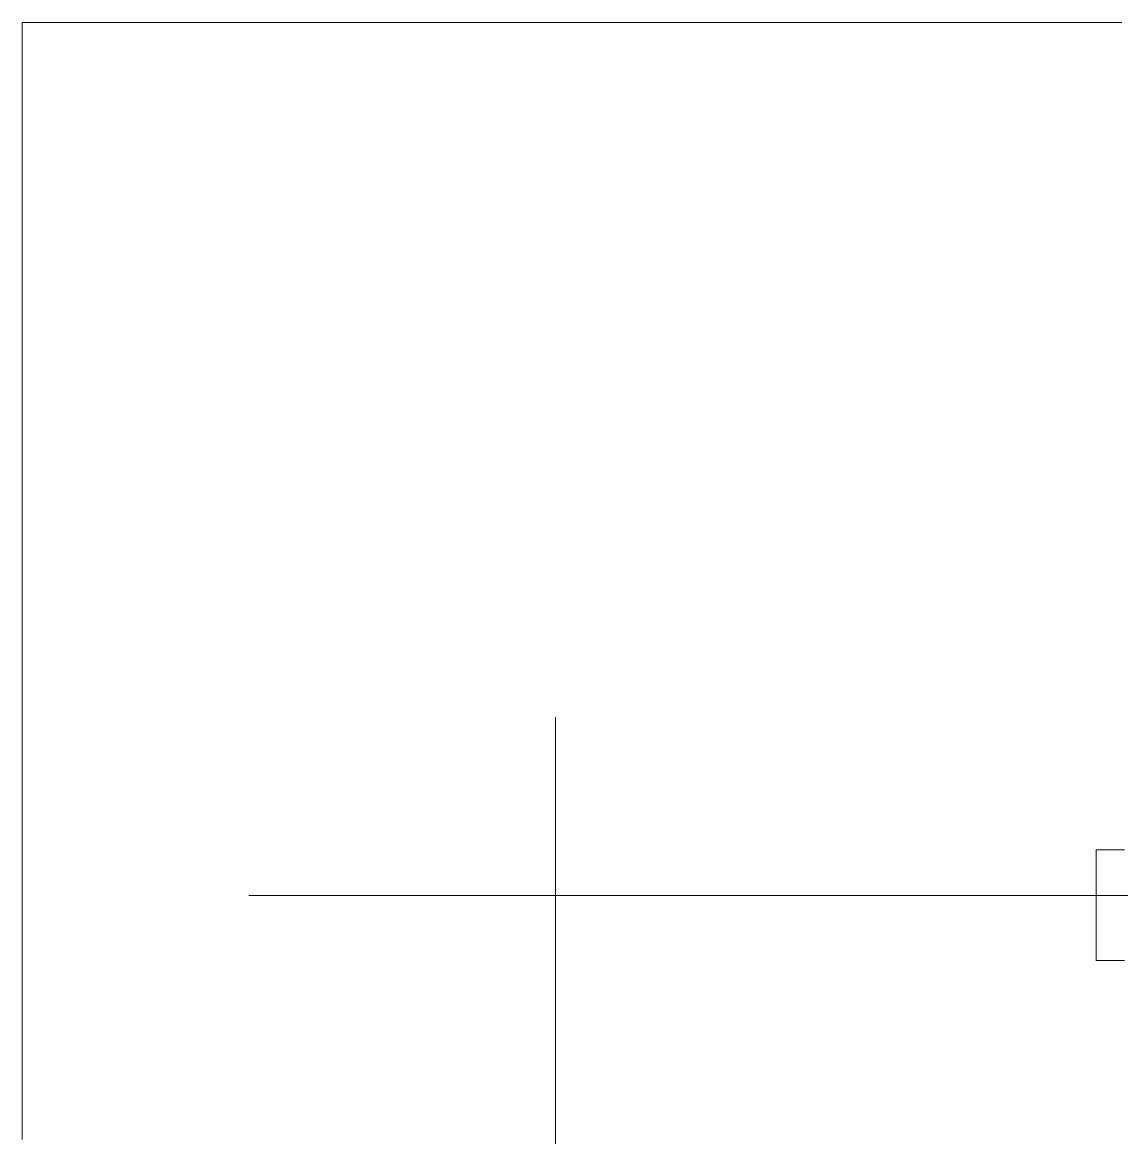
# Model space of a CAD drawing. Header units: metres. Extents: x 0 to 434, y -50 to 331.
# Drawn here: x 45.5 to 214.3, y 159.9 to 331.2 of the extents above; entities that cross this region are included whole.
import ezdxf

# ---------------------------------------------------------------- set-up
doc = ezdxf.new("R2010")
doc.units = ezdxf.units.M
doc.layers.add('A-ANNO', color=7, linetype='Continuous')
doc.layers.add('A-MAT', color=7, linetype='Continuous')

msp = doc.modelspace()

# ---------------------------------------------------------------- linework, layer by layer
at = {"layer": 'A-ANNO', "linetype": 'Continuous', "lineweight": 18, "true_color": 0x000000}
for p, q in [((127.4, 224.49), (127.4, 36.12)), ((80.3, 197.13), (340.78, 197.13))]:
    msp.add_line(p, q, dxfattribs=at)
at = {"layer": 'A-MAT', "linetype": 'Continuous', "lineweight": 18, "true_color": 0x000000}
for points in [[(45.55, 331.15), (45.55, 330.65), (45.55, 330.15), (45.55, 329.65), (45.55, 329.15), (45.55, 328.65), (45.55, 328.15), (45.55, 327.65), (45.55, 327.15), (45.55, 326.65), (45.55, 326.15), (45.55, 325.65), (45.55, 325.15), (45.55, 324.65), (45.55, 324.15), (45.55, 323.65), (45.55, 323.15), (45.55, 322.65), (45.55, 322.15), (45.55, 321.65), (45.55, 321.15), (45.55, 320.65), (45.55, 320.15), (45.55, 319.66), (45.55, 319.16), (45.55, 318.66), (45.55, 318.16), (45.55, 317.66), (45.55, 317.16), (45.55, 316.66), (45.55, 316.16), (45.55, 315.66), (45.55, 315.16), (45.55, 314.66), (45.55, 314.16), (45.55, 313.66), (45.55, 313.16), (45.55, 312.66), (45.55, 312.16), (45.55, 311.66), (45.55, 311.16), (45.55, 310.66), (45.55, 310.16), (45.55, 309.66), (45.55, 309.16), (45.55, 308.66), (45.55, 308.16), (45.55, 307.66), (45.55, 307.16), (45.55, 306.66), (45.55, 306.16), (45.55, 305.66), (45.55, 305.16), (45.55, 304.66), (45.55, 304.16), (45.55, 303.66), (45.55, 303.16), (45.55, 302.66), (45.55, 302.16), (45.55, 301.66), (45.55, 301.16), (45.55, 300.66), (45.55, 300.16), (45.55, 299.66), (45.55, 299.16), (45.55, 298.66), (45.55, 298.16), (45.55, 297.66), (45.55, 297.16), (45.55, 296.66), (45.55, 296.16), (45.55, 295.66), (45.55, 295.16), (45.55, 294.66), (45.55, 294.16), (45.55, 293.66), (45.55, 293.16), (45.55, 292.66), (45.55, 292.16), (45.55, 291.66), (45.55, 291.16), (45.55, 290.66), (45.55, 290.16), (45.55, 289.66), (45.55, 289.16), (45.55, 288.66), (45.55, 288.16), (45.55, 287.66), (45.55, 287.16), (45.55, 286.66), (45.55, 286.16), (45.55, 285.66), (45.55, 285.16), (45.55, 284.66), (45.55, 284.16), (45.55, 283.66), (45.55, 283.16), (45.55, 282.66), (45.55, 282.16), (45.55, 281.66), (45.55, 281.16), (45.55, 280.66), (45.55, 280.16), (45.55, 279.66), (45.55, 279.16), (45.55, 278.66), (45.55, 278.16), (45.55, 277.66), (45.55, 277.16), (45.55, 276.66), (45.55, 276.16), (45.55, 275.66), (45.55, 275.16), (45.55, 274.66), (45.55, 274.16), (45.55, 273.66), (45.55, 273.16), (45.55, 272.66), (45.55, 272.16), (45.55, 271.66), (45.55, 271.16), (45.55, 270.66), (45.55, 270.16), (45.55, 269.66), (45.55, 269.16), (45.55, 268.66), (45.55, 268.16), (45.55, 267.66), (45.55, 267.16), (45.55, 266.66), (45.55, 266.16), (45.55, 265.66), (45.55, 265.16), (45.55, 264.66), (45.55, 264.16), (45.55, 263.66), (45.55, 263.16), (45.55, 262.66), (45.55, 262.16), (45.55, 261.66), (45.55, 261.16), (45.55, 260.66), (45.55, 260.16), (45.55, 259.66), (45.55, 259.16), (45.55, 258.66), (45.55, 258.16), (45.55, 257.66), (45.55, 257.16), (45.55, 256.66), (45.55, 256.16), (45.55, 255.66), (45.55, 255.16), (45.55, 254.66), (45.55, 254.16), (45.55, 253.66), (45.55, 253.16), (45.55, 252.66), (45.55, 252.16), (45.55, 251.66), (45.55, 251.16), (45.55, 250.66), (45.55, 250.16), (45.55, 249.66), (45.55, 249.16), (45.55, 248.66), (45.55, 248.16), (45.55, 247.66), (45.55, 247.16), (45.55, 246.66), (45.55, 246.16), (45.55, 245.66), (45.55, 245.16), (45.55, 244.66), (45.55, 244.16), (45.55, 243.66), (45.55, 243.16), (45.55, 242.66), (45.55, 242.16), (45.55, 241.66), (45.55, 241.16), (45.55, 240.66), (45.55, 240.16), (45.55, 239.66), (45.55, 239.16), (45.55, 238.66), (45.55, 238.16), (45.55, 237.66), (45.55, 237.16), (45.55, 236.66), (45.55, 236.16), (45.55, 235.66), (45.55, 235.16), (45.55, 234.66), (45.55, 234.16), (45.55, 233.66), (45.55, 233.16), (45.55, 232.66), (45.55, 232.16), (45.55, 231.66), (45.55, 231.16), (45.55, 230.66), (45.55, 230.16), (45.55, 229.66), (45.55, 229.16), (45.55, 228.66), (45.55, 228.16), (45.55, 227.66), (45.55, 227.16), (45.55, 226.66), (45.55, 226.16), (45.55, 225.66), (45.55, 225.16), (45.55, 224.66), (45.55, 224.16), (45.55, 223.66), (45.55, 223.16), (45.55, 222.66), (45.55, 222.16), (45.55, 221.66), (45.55, 221.16), (45.55, 220.66), (45.55, 220.16), (45.55, 219.66), (45.55, 219.16), (45.55, 218.66), (45.55, 218.16), (45.55, 217.66), (45.55, 217.16), (45.55, 216.66), (45.55, 216.16), (45.55, 215.66), (45.55, 215.16), (45.55, 214.66), (45.55, 214.16), (45.55, 213.66), (45.55, 213.16), (45.55, 212.66), (45.55, 212.16), (45.55, 211.66), (45.55, 211.16), (45.55, 210.66), (45.55, 210.16), (45.55, 209.66), (45.55, 209.16), (45.55, 208.66), (45.55, 208.16), (45.55, 207.66), (45.55, 207.16), (45.55, 206.66), (45.55, 206.16), (45.55, 205.66), (45.55, 205.16), (45.55, 204.66), (45.55, 204.16), (45.55, 203.66), (45.55, 203.16), (45.55, 202.66), (45.55, 202.16), (45.55, 201.66), (45.55, 201.16), (45.55, 200.66), (45.55, 200.16), (45.55, 199.66), (45.55, 199.16), (45.55, 198.66), (45.55, 198.16), (45.55, 197.66), (45.55, 197.16), (45.55, 196.66), (45.55, 196.16), (45.55, 195.66), (45.55, 195.16), (45.55, 194.66), (45.55, 194.16), (45.55, 193.66), (45.55, 193.16), (45.55, 192.66), (45.55, 192.16), (45.55, 191.66), (45.55, 191.16), (45.55, 190.66), (45.55, 190.16), (45.55, 189.66), (45.55, 189.16), (45.55, 188.66), (45.55, 188.16), (45.55, 187.66), (45.55, 187.16), (45.55, 186.66), (45.55, 186.16), (45.55, 185.66), (45.55, 185.16), (45.55, 184.66), (45.55, 184.16), (45.55, 183.66), (45.55, 183.16), (45.55, 182.66), (45.55, 182.16), (45.55, 181.66), (45.55, 181.16), (45.55, 180.66), (45.55, 180.16), (45.55, 179.66), (45.55, 179.16), (45.55, 178.66), (45.55, 178.16), (45.55, 177.66), (45.55, 177.16), (45.55, 176.66), (45.55, 176.16), (45.55, 175.66), (45.55, 175.16), (45.55, 174.66), (45.55, 174.16), (45.55, 173.66), (45.55, 173.16), (45.55, 172.66), (45.55, 172.16), (45.55, 171.66), (45.55, 171.16), (45.55, 170.66), (45.55, 170.16), (45.55, 169.66), (45.55, 169.16), (45.55, 168.66), (45.55, 168.16), (45.55, 167.66), (45.55, 167.16), (45.55, 166.66), (45.55, 166.16), (45.55, 165.66), (45.55, 165.16), (45.55, 164.66), (45.55, 164.16), (45.55, 163.66), (45.55, 163.16), (45.55, 162.66), (45.55, 162.16), (45.55, 161.66), (45.55, 161.16), (45.55, 160.66), (45.55, 160.16), (45.55, 159.66)], [(214.34, 331.15), (213.84, 331.15), (213.34, 331.15), (212.84, 331.15), (212.34, 331.15), (211.84, 331.15), (211.34, 331.15), (210.84, 331.15), (210.34, 331.15), (209.84, 331.15), (209.34, 331.15), (208.85, 331.15), (208.35, 331.15), (207.85, 331.15), (207.35, 331.15), (206.85, 331.15), (206.35, 331.15), (205.85, 331.15), (205.35, 331.15), (204.85, 331.15), (204.35, 331.15), (203.85, 331.15), (203.35, 331.15), (202.85, 331.15), (202.35, 331.15), (201.85, 331.15), (201.35, 331.15), (200.86, 331.15), (200.36, 331.15), (199.86, 331.15), (199.36, 331.15), (198.86, 331.15), (198.36, 331.15), (197.86, 331.15), (197.36, 331.15), (196.86, 331.15), (196.36, 331.15), (195.86, 331.15), (195.36, 331.15), (194.86, 331.15), (194.36, 331.15), (193.86, 331.15), (193.36, 331.15), (192.86, 331.15), (192.37, 331.15), (191.87, 331.15), (191.37, 331.15), (190.87, 331.15), (190.37, 331.15), (189.87, 331.15), (189.37, 331.15), (188.87, 331.15), (188.37, 331.15), (187.87, 331.15), (187.37, 331.15), (186.87, 331.15), (186.37, 331.15), (185.87, 331.15), (185.37, 331.15), (184.87, 331.15), (184.38, 331.15), (183.88, 331.15), (183.38, 331.15), (182.88, 331.15), (182.38, 331.15), (181.88, 331.15), (181.38, 331.15), (180.88, 331.15), (180.38, 331.15), (179.88, 331.15), (179.38, 331.15), (178.88, 331.15), (178.38, 331.15), (177.88, 331.15), (177.38, 331.15), (176.88, 331.15), (176.39, 331.15), (175.89, 331.15), (175.39, 331.15), (174.89, 331.15), (174.39, 331.15), (173.89, 331.15), (173.39, 331.15), (172.89, 331.15), (172.39, 331.15), (171.89, 331.15), (171.39, 331.15), (170.89, 331.15), (170.39, 331.15), (169.89, 331.15), (169.39, 331.15), (168.89, 331.15), (168.4, 331.15), (167.9, 331.15), (167.4, 331.15), (166.9, 331.15), (166.4, 331.15), (165.9, 331.15), (165.4, 331.15), (164.9, 331.15), (164.4, 331.15), (163.9, 331.15), (163.4, 331.15), (162.9, 331.15), (162.4, 331.15), (161.9, 331.15), (161.4, 331.15), (160.9, 331.15), (160.4, 331.15), (159.91, 331.15), (159.41, 331.15), (158.91, 331.15), (158.41, 331.15), (157.91, 331.15), (157.41, 331.15), (156.91, 331.15), (156.41, 331.15), (155.91, 331.15), (155.41, 331.15), (154.91, 331.15), (154.41, 331.15), (153.91, 331.15), (153.41, 331.15), (152.91, 331.15), (152.41, 331.15), (151.92, 331.15), (151.42, 331.15), (150.92, 331.15), (150.42, 331.15), (149.92, 331.15), (149.42, 331.15), (148.92, 331.15), (148.42, 331.15), (147.92, 331.15), (147.42, 331.15), (146.92, 331.15), (146.42, 331.15), (145.92, 331.15), (145.42, 331.15), (144.92, 331.15), (144.42, 331.15), (143.93, 331.15), (143.43, 331.15), (142.93, 331.15), (142.43, 331.15), (141.93, 331.15), (141.43, 331.15), (140.93, 331.15), (140.43, 331.15), (139.93, 331.15), (139.43, 331.15), (138.93, 331.15), (138.43, 331.15), (137.93, 331.15), (137.43, 331.15), (136.93, 331.15), (136.43, 331.15), (135.94, 331.15), (135.44, 331.15), (134.94, 331.15), (134.44, 331.15), (133.94, 331.15), (133.44, 331.15), (132.94, 331.15), (132.44, 331.15), (131.94, 331.15), (131.44, 331.15), (130.94, 331.15), (130.44, 331.15), (129.94, 331.15), (129.44, 331.15), (128.94, 331.15), (128.44, 331.15), (127.94, 331.15), (127.45, 331.15), (126.95, 331.15), (126.45, 331.15), (125.95, 331.15), (125.45, 331.15), (124.95, 331.15), (124.45, 331.15), (123.95, 331.15), (123.45, 331.15), (122.95, 331.15), (122.45, 331.15), (121.95, 331.15), (121.45, 331.15), (120.95, 331.15), (120.45, 331.15), (119.95, 331.15), (119.46, 331.15), (118.96, 331.15), (118.46, 331.15), (117.96, 331.15), (117.46, 331.15), (116.96, 331.15), (116.46, 331.15), (115.96, 331.15), (115.46, 331.15), (114.96, 331.15), (114.46, 331.15), (113.96, 331.15), (113.46, 331.15), (112.96, 331.15), (112.46, 331.15), (111.96, 331.15), (111.47, 331.15), (110.97, 331.15), (110.47, 331.15), (109.97, 331.15), (109.47, 331.15), (108.97, 331.15), (108.47, 331.15), (107.97, 331.15), (107.47, 331.15), (106.97, 331.15), (106.47, 331.15), (105.97, 331.15), (105.47, 331.15), (104.97, 331.15), (104.47, 331.15), (103.97, 331.15), (103.47, 331.15), (102.98, 331.15), (102.48, 331.15), (101.98, 331.15), (101.48, 331.15), (100.98, 331.15), (100.48, 331.15), (99.98, 331.15), (99.48, 331.15), (98.98, 331.15), (98.48, 331.15), (97.98, 331.15), (97.48, 331.15), (96.98, 331.15), (96.48, 331.15), (95.98, 331.15), (95.48, 331.15), (94.99, 331.15), (94.49, 331.15), (93.99, 331.15), (93.49, 331.15), (92.99, 331.15), (92.49, 331.15), (91.99, 331.15), (91.49, 331.15), (90.99, 331.15), (90.49, 331.15), (89.99, 331.15), (89.49, 331.15), (88.99, 331.15), (88.49, 331.15), (87.99, 331.15), (87.49, 331.15), (87, 331.15), (86.5, 331.15), (86, 331.15), (85.5, 331.15), (85, 331.15), (84.5, 331.15), (84, 331.15), (83.5, 331.15), (83, 331.15), (82.5, 331.15), (82, 331.15), (81.5, 331.15), (81, 331.15), (80.5, 331.15), (80, 331.15), (79.5, 331.15), (79.01, 331.15), (78.51, 331.15), (78.01, 331.15), (77.51, 331.15), (77.01, 331.15), (76.51, 331.15), (76.01, 331.15), (75.51, 331.15), (75.01, 331.15), (74.51, 331.15), (74.01, 331.15), (73.51, 331.15), (73.01, 331.15), (72.51, 331.15), (72.01, 331.15), (71.51, 331.15), (71.01, 331.15), (70.52, 331.15), (70.02, 331.15), (69.52, 331.15), (69.02, 331.15), (68.52, 331.15), (68.02, 331.15), (67.52, 331.15), (67.02, 331.15), (66.52, 331.15), (66.02, 331.15), (65.52, 331.15), (65.02, 331.15), (64.52, 331.15), (64.02, 331.15), (63.52, 331.15), (63.02, 331.15), (62.53, 331.15), (62.03, 331.15), (61.53, 331.15), (61.03, 331.15), (60.53, 331.15), (60.03, 331.15), (59.53, 331.15), (59.03, 331.15), (58.53, 331.15), (58.03, 331.15), (57.53, 331.15), (57.03, 331.15), (56.53, 331.15), (56.03, 331.15), (55.53, 331.15), (55.03, 331.15), (54.54, 331.15), (54.04, 331.15), (53.54, 331.15), (53.04, 331.15), (52.54, 331.15), (52.04, 331.15), (51.54, 331.15), (51.04, 331.15), (50.54, 331.15), (50.04, 331.15), (49.54, 331.15), (49.04, 331.15), (48.54, 331.15), (48.04, 331.15), (47.54, 331.15), (47.04, 331.15), (46.55, 331.15), (46.05, 331.15), (45.55, 331.15)], [(210.4, 204.13), (210.4, 204.13), (210.4, 204.13), (210.4, 204.13), (210.4, 204.13), (210.4, 204.13), (210.4, 204.13), (210.4, 204.13), (210.4, 204.13)], [(210.4, 204.13), (210.4, 204.13), (210.4, 204.13), (210.4, 204.13), (210.4, 204.13), (210.4, 204.13), (210.4, 204.13), (210.4, 204.13), (210.4, 204.13)], [(210.4, 204.13), (210.4, 203.64), (210.4, 203.16), (210.4, 202.67), (210.4, 202.18), (210.4, 201.7), (210.4, 201.21), (210.4, 200.73), (210.4, 200.24), (210.4, 199.76), (210.4, 199.27), (210.4, 198.78), (210.4, 198.3), (210.4, 197.81), (210.4, 197.33), (210.4, 196.84), (210.4, 196.36), (210.4, 195.87), (210.4, 195.38), (210.4, 194.9), (210.4, 194.41), (210.4, 193.93), (210.4, 193.44), (210.4, 192.96), (210.4, 192.47), (210.4, 191.98), (210.4, 191.5), (210.4, 191.01), (210.4, 190.53), (210.4, 190.04), (210.4, 189.56), (210.4, 189.07), (210.4, 188.58), (210.4, 188.1), (210.4, 187.61), (210.4, 187.13)], [(214.77, 204.13), (214.29, 204.13), (213.8, 204.13), (213.31, 204.13), (212.83, 204.13), (212.34, 204.13), (211.86, 204.13), (211.37, 204.13), (210.89, 204.13), (210.4, 204.13)], [(210.4, 187.13), (210.4, 187.13), (210.4, 187.13), (210.4, 187.13), (210.4, 187.13), (210.4, 187.13), (210.4, 187.13), (210.4, 187.13), (210.4, 187.13)], [(210.4, 187.13), (210.89, 187.13), (211.37, 187.13), (211.86, 187.13), (212.34, 187.13), (212.83, 187.13), (213.31, 187.13), (213.8, 187.13), (214.29, 187.13), (214.77, 187.13)]]:
    msp.add_lwpolyline(points, dxfattribs=at)

doc.saveas('drawing.dxf')
